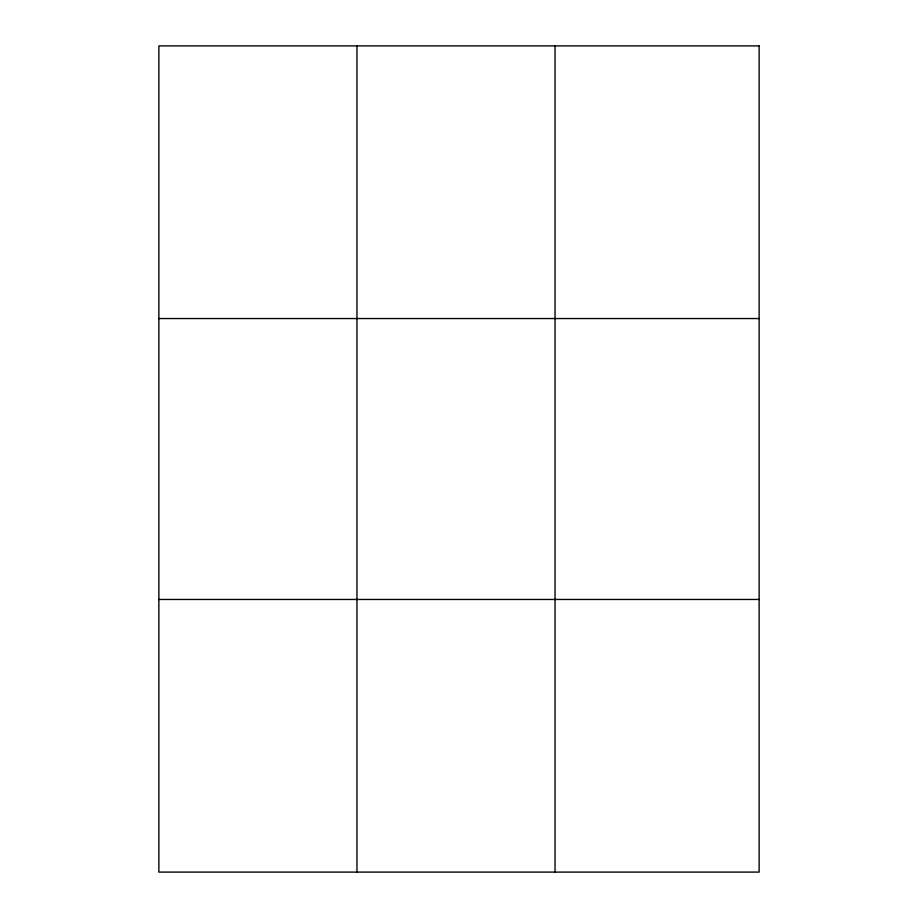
<?xml version="1.0" encoding="UTF-8"?>
<svg xmlns="http://www.w3.org/2000/svg" width="918" height="918" viewBox="0 0 918 918"><rect width="100%" height="100%" fill="white"/><g stroke="black" fill="none" stroke-linecap="round" stroke-linejoin="round"><path stroke-width="1.38" d="M356.953 872.1L356.953 45.9M555.046 872.1L555.046 45.9M158.871 318.546L759.129 318.546M158.871 599.454L759.129 599.454M759.129 45.9L759.129 872.1L158.871 872.1L158.871 45.9L759.129 45.9"/></g></svg>
